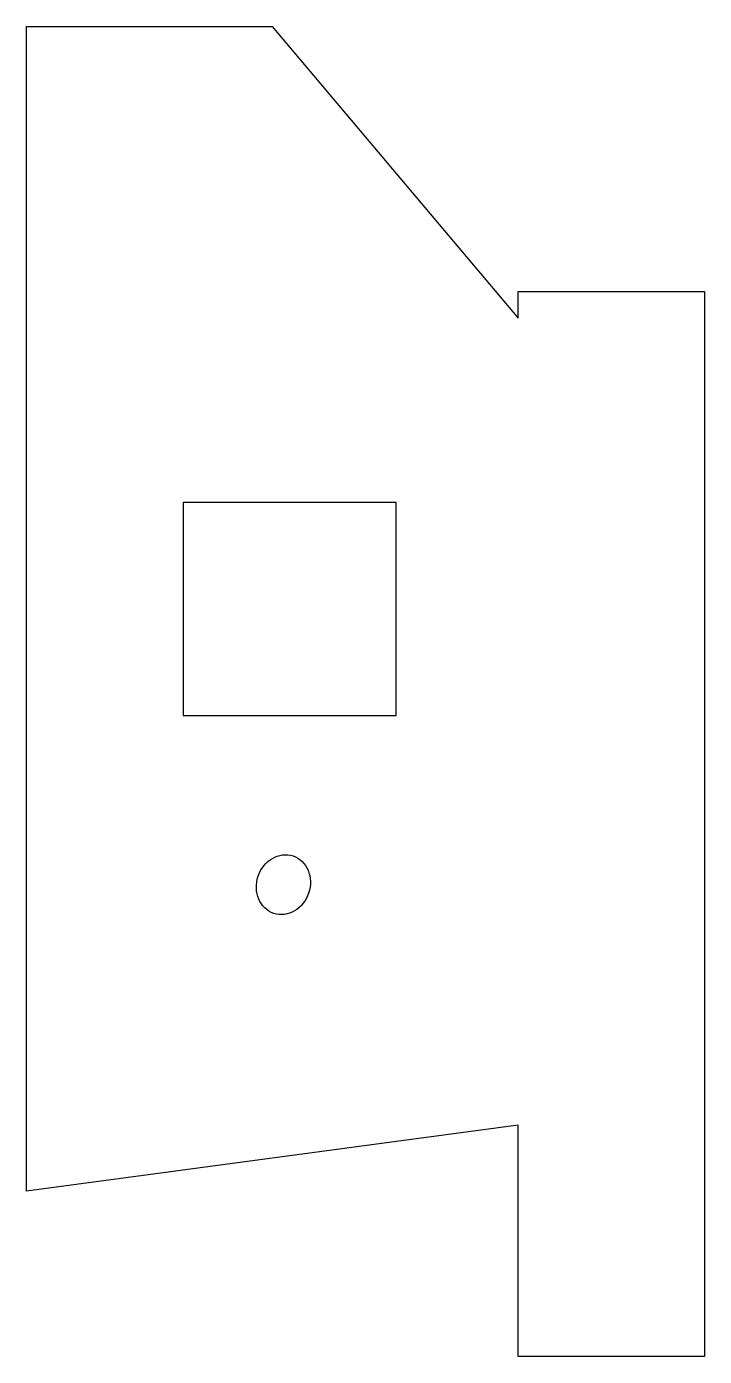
# Model space of a CAD drawing. Header units: inches. Extents: x 10.9 to 23.6, y 8.4 to 33.4.
import ezdxf

# ---------------------------------------------------------------- set-up
doc = ezdxf.new("R2010")
doc.units = ezdxf.units.IN
doc.header["$MEASUREMENT"] = 0
doc.layers.add('sheetmetal', color=254, linetype='Continuous')

msp = doc.modelspace()

# ---------------------------------------------------------------- linework, layer by layer
at = {"layer": 'sheetmetal', "elevation": 66.119}
for points in [[(20.086, 12.784), (10.859, 11.541), (10.859, 33.415), (15.467, 33.415), (20.086, 27.938), (20.086, 27.938), (20.086, 28.438), (23.586, 28.438), (23.586, 8.438), (20.086, 8.438)], [(17.801, 20.477), (17.801, 24.477), (13.801, 24.477), (13.801, 20.477)]]:
    msp.add_lwpolyline(points, close=True, dxfattribs=at)
at = {"layer": 'sheetmetal', "extrusion": (-9e-16, 1e-16, -1)}
msp.add_ellipse((15.681, 17.298, 66.119), major_axis=(-0.18, -0.54), ratio=0.877693, start_param=3.141593, end_param=9.424778, dxfattribs=at)

doc.saveas('drawing.dxf')
